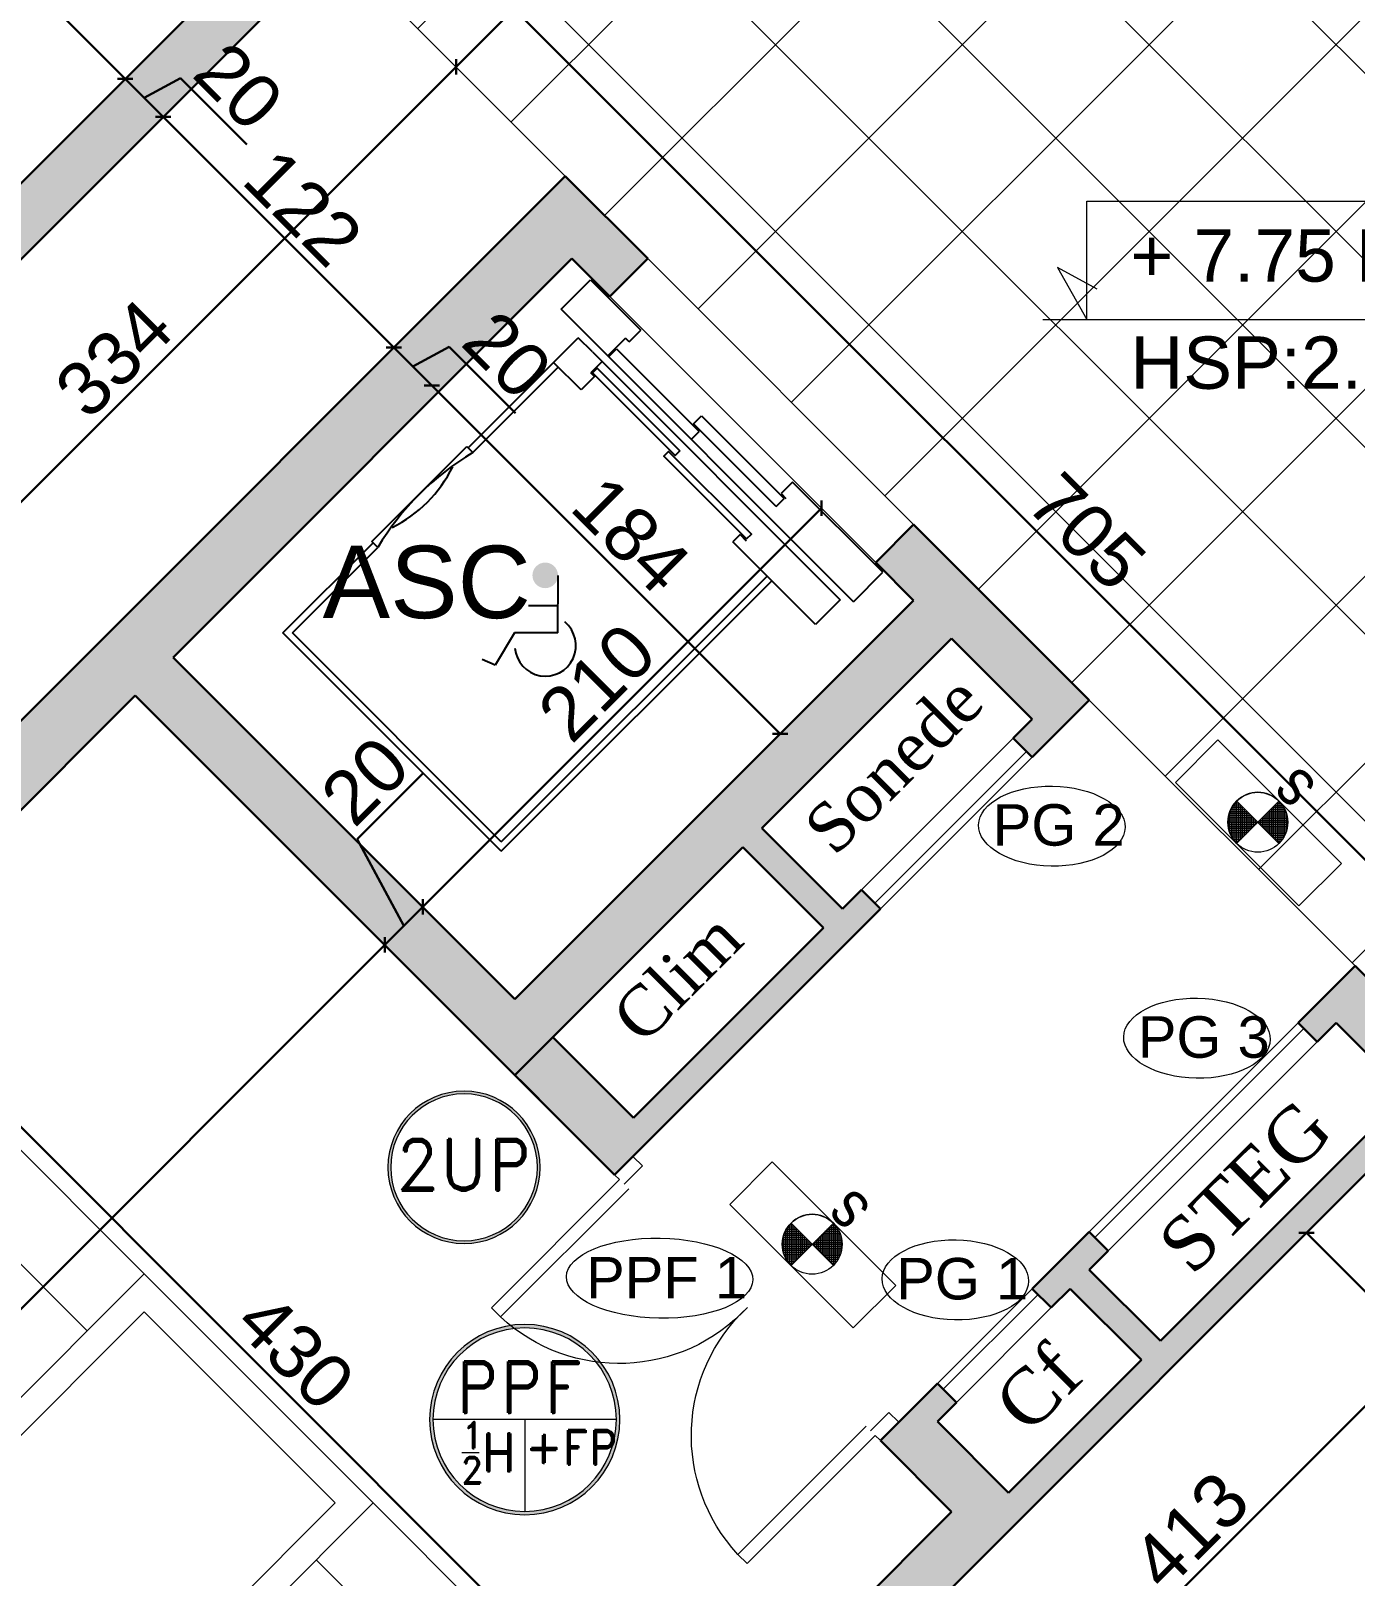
# Model space of a CAD drawing. Header units: millimetres. Extents: x 2804 to 3317, y 6834 to 7064.
# Drawn here: x 2854.18 to 2859.12, y 7003.25 to 7009.01 of the extents above; entities that cross this region are included whole.
import ezdxf

# ---------------------------------------------------------------- set-up
doc = ezdxf.new("R2010")
doc.units = ezdxf.units.MM
doc.header["$PDMODE"] = 1
for name, color, linetype in [('ASCENSEUR', 7, 'Continuous'), ('zin hatch mur', 8, 'Continuous'), ('zin texte', 33, 'Continuous')]:
    doc.layers.add(name, color=color, linetype=linetype)
for name, color, linetype, lineweight in [('cotation', 3, 'Continuous', 30), ('Hachures', 8, 'Continuous', 20), ('menuise', 50, 'Continuous', 18), ('PORT-FEN', 2, 'Continuous', 0), ('SECURITE', 2, 'Continuous', 0), ('structure grt', 150, 'Continuous', 0), ('zin fin', 6, 'Continuous', 9), ('zin menuiserie', 150, 'Continuous', 5), ('Zin mur', 30, 'Continuous', 30)]:
    doc.layers.add(name, color=color, linetype=linetype, lineweight=lineweight)
doc.styles.add('ARIAL', font='arial.ttf')
doc.styles.add('PA3', font='arial.ttf', dxfattribs={"height": 3})
doc.styles.add('PsikTxtStyle', font='arial.ttf')
doc.styles.add('ROMAND', font='ROMAND.shx')
doc.styles.get("Standard").update_dxf_attribs({"font": 'arial.ttf'})
doc.dimstyles.new('cotation 100', dxfattribs={"dimtxt": 0.2, "dimasz": 0.04, "dimexe": 0, "dimexo": 0, "dimgap": 0.03, "dimtad": 1, "dimdec": 0, "dimlfac": 100, "dimdsep": 46, "dimtxsty": 'ARIAL', "dimblk": 'OBLIQUE', "dimcen": 0.09, "dimse1": 1, "dimse2": 1, "dimclrd": 256, "dimclre": 256, "dimclrt": 256, "dimadec": 3, "dimazin": 2, "dimtfac": 1, "dimtdec": 0, "dimtofl": 0, "dimtmove": 1, "dimatfit": 3, "dimfxl": 0, "dimtolj": 1, "dimtzin": 0, "dimlwd": -1, "dimlwe": -1, "dimarcsym": 0})

# ---------------------------------------------------------------- blocks, each defined once
blk = doc.blocks.new('*X298')
at = {"color": 0, "linetype": 'Continuous'}
for p, q in [((2123.93, 1390.31), (2124, 1390.38)), ((2133.9, 1380.42), (2123.94, 1390.38)), ((2123.98, 1389.47), (2124.89, 1390.38)), ((2132.98, 1380.46), (2123.98, 1389.46)), ((2124.08, 1388.69), (2125.77, 1390.38)), ((2124.23, 1387.96), (2126.66, 1390.38)), ((2124.43, 1387.27), (2127.54, 1390.38)), ((2124.67, 1386.63), (2128.43, 1390.38)), ((2133.9, 1381.3), (2124.82, 1390.38)), ((2124.94, 1386.01), (2129.31, 1390.38)), ((2125.25, 1385.44), (2130.19, 1390.38)), ((2125.58, 1384.89), (2131.08, 1390.38)), ((2133.9, 1382.19), (2125.71, 1390.38)), ((2125.95, 1384.37), (2131.96, 1390.38)), ((2126.34, 1383.88), (2132.85, 1390.38)), ((2133.9, 1383.07), (2126.59, 1390.38)), ((2126.77, 1383.42), (2133.73, 1390.39)), ((2127.22, 1382.99), (2133.9, 1389.67)), ((2133.9, 1383.95), (2127.47, 1390.38)), ((2133.9, 1384.84), (2128.36, 1390.38)), ((2133.9, 1385.72), (2129.24, 1390.38)), ((2133.9, 1386.61), (2130.12, 1390.38)), ((2133.9, 1387.49), (2131.01, 1390.38)), ((2133.9, 1388.37), (2131.89, 1390.38)), ((2133.9, 1389.26), (2132.77, 1390.38)), ((2133.9, 1390.14), (2133.66, 1390.39)), ((2131.95, 1380.61), (2124.13, 1388.42)), ((2130.74, 1380.93), (2124.45, 1387.22)), ((2129.19, 1381.6), (2125.12, 1385.66)), ((2127.7, 1382.58), (2133.9, 1388.79)), ((2128.2, 1382.2), (2133.9, 1387.9)), ((2128.74, 1381.86), (2133.9, 1387.02)), ((2129.3, 1381.54), (2133.9, 1386.14)), ((2129.9, 1381.25), (2133.9, 1385.25)), ((2130.53, 1381), (2133.9, 1384.37)), ((2131.2, 1380.79), (2133.9, 1383.48)), ((2131.91, 1380.61), (2133.9, 1382.6)), ((2132.67, 1380.49), (2133.9, 1381.72)), ((2133.49, 1380.42), (2133.9, 1380.83))]:
    blk.add_line(p, q, dxfattribs=at)
blk = doc.blocks.new('sec 1er')
at = {"layer": 'SECURITE', "true_color": 0x939598}
h = blk.add_hatch(color=252, dxfattribs=at)
edge = h.paths.add_edge_path()
edge.add_arc((2624.3669, 6729.2439), 0.2835, -180, 0, ccw=False)
edge.add_arc((2624.3669, 6729.2439), 0.2835, 0, 180, ccw=False)
edge = h.paths.add_edge_path(flags=16)
edge.add_arc((2624.3669, 6729.2439), 0.2733, -180, 0, ccw=False)
edge.add_arc((2624.3669, 6729.2439), 0.2733, 0, 180, ccw=False)
h = blk.add_hatch(color=252, dxfattribs=at)
edge = h.paths.add_edge_path()
edge.add_arc((2624.5928, 6728.3044), 0.3544, -180, 0, ccw=False)
edge.add_arc((2624.5928, 6728.3044), 0.3544, 0, 180, ccw=False)
edge = h.paths.add_edge_path(flags=16)
edge.add_arc((2624.5928, 6728.3044), 0.3416, -180, 0, ccw=False)
edge.add_arc((2624.5928, 6728.3044), 0.3416, 0, 180, ccw=False)
at = {"layer": 'SECURITE', "color": 252, "true_color": 0x939598}
for p, q in [((2627.0168, 6730.6775, 1.3959), (2627.175, 6730.8357, 1.3959)), ((2627.0168, 6730.6775, 1.3959), (2627.175, 6730.8357, 1.3959)), ((2627.175, 6730.8357, 1.3959), (2627.6349, 6730.3758, 1.3959)), ((2627.175, 6730.8357, 1.3959), (2627.6349, 6730.3758, 1.3959)), ((2627.4767, 6730.2176, 1.3959), (2627.0168, 6730.6775, 1.3959)), ((2627.4767, 6730.2176, 1.3959), (2627.0168, 6730.6775, 1.3959)), ((2627.2446, 6730.4502, 1.3959), (2627.4023, 6730.6078, 1.3959)), ((2627.2446, 6730.4502, 1.3959), (2627.4023, 6730.6078, 1.3959)), ((2627.2446, 6730.4502, 1.3959), (2627.4023, 6730.6078, 1.3959)), ((2627.2446, 6730.4502, 1.3959), (2627.4023, 6730.6078, 1.3959)), ((2627.2446, 6730.4502, 1.3959), (2627.4023, 6730.6078, 1.3959)), ((2627.2446, 6730.4502, 1.3959), (2627.4023, 6730.6078, 1.3959)), ((2627.2446, 6730.4502, 1.3959), (2627.4023, 6730.6078, 1.3959)), ((2627.2446, 6730.4502, 1.3959), (2627.4023, 6730.6078, 1.3959)), ((2627.4023, 6730.4502, 1.3959), (2627.2461, 6730.6062, 1.3959)), ((2627.4023, 6730.4502, 1.3959), (2627.2461, 6730.6062, 1.3959)), ((2627.6349, 6730.3758, 1.3959), (2627.4767, 6730.2176, 1.3959)), ((2627.6349, 6730.3758, 1.3959), (2627.4767, 6730.2176, 1.3959)), ((2625.357, 6729.1058, 1.3959), (2625.5152, 6729.264, 1.3959)), ((2625.357, 6729.1058, 1.3959), (2625.5152, 6729.264, 1.3959)), ((2625.5152, 6729.264, 1.3959), (2625.9751, 6728.8041, 1.3959)), ((2625.5152, 6729.264, 1.3959), (2625.9751, 6728.8041, 1.3959)), ((2625.8169, 6728.6459, 1.3959), (2625.357, 6729.1058, 1.3959)), ((2625.8169, 6728.6459, 1.3959), (2625.357, 6729.1058, 1.3959)), ((2625.5848, 6728.8785, 1.3959), (2625.7425, 6729.0362, 1.3959)), ((2625.5848, 6728.8785, 1.3959), (2625.7425, 6729.0362, 1.3959)), ((2625.5848, 6728.8785, 1.3959), (2625.7425, 6729.0362, 1.3959)), ((2625.5848, 6728.8785, 1.3959), (2625.7425, 6729.0362, 1.3959)), ((2625.5848, 6728.8785, 1.3959), (2625.7425, 6729.0362, 1.3959)), ((2625.5848, 6728.8785, 1.3959), (2625.7425, 6729.0362, 1.3959)), ((2625.5848, 6728.8785, 1.3959), (2625.7425, 6729.0362, 1.3959)), ((2625.5848, 6728.8785, 1.3959), (2625.7425, 6729.0362, 1.3959)), ((2625.7425, 6728.8785, 1.3959), (2625.5863, 6729.0345, 1.3959)), ((2625.7425, 6728.8785, 1.3959), (2625.5863, 6729.0345, 1.3959)), ((2625.9751, 6728.8041, 1.3959), (2625.8169, 6728.6459, 1.3959)), ((2625.9751, 6728.8041, 1.3959), (2625.8169, 6728.6459, 1.3959)), ((2624.9344, 6728.3044, 0), (2624.2512, 6728.3044, 0)), ((2624.5928, 6728.3044, 0), (2624.5928, 6727.9628, 0)), ((2624.3585, 6728.182, 0), (2624.4235, 6728.182, 0))]:
    blk.add_line(p, q, dxfattribs=at)
for centre in [(2627.3235, 6730.529, 1.3959), (2627.3235, 6730.529, 1.3959), (2625.6636, 6728.9574, 1.3959), (2625.6636, 6728.9574, 1.3959)]:
    blk.add_circle(centre, 0.1115, dxfattribs=at)
for centre, radius, start, end in [((2627.3235, 6730.529, 1.3959), 0.1115, 45, 135), ((2627.3235, 6730.529, 1.3959), 0.1115, 45, 135), ((2627.3235, 6730.529, 1.3959), 0.1115, 45, 135), ((2627.3235, 6730.529, 1.3959), 0.1115, 45, 135), ((2627.3235, 6730.529, 1.3959), 0.1115, 45, 135), ((2627.3235, 6730.529, 1.3959), 0.1115, 45, 135), ((2627.3235, 6730.529, 1.3959), 0.1115, 135, 225), ((2627.3235, 6730.529, 1.3959), 0.1115, 135, 225), ((2627.3235, 6730.529, 1.3959), 0.1115, 135, 225), ((2627.3235, 6730.529, 1.3959), 0.1115, 135, 225), ((2627.3235, 6730.529, 1.3959), 0.1115, 135, 225), ((2627.3235, 6730.529, 1.3959), 0.1115, 135, 225), ((2624.3669, 6729.2439, 0), 0.2835, 0, 180), ((2624.3669, 6729.2439, 0), 0.2733, 0, 180), ((2624.3669, 6729.2439, 0), 0.2835, 180, 0), ((2624.3669, 6729.2439, 0), 0.2733, 180, 0), ((2625.6636, 6728.9574, 1.3959), 0.1115, 135, 225), ((2625.6636, 6728.9574, 1.3959), 0.1115, 135, 225), ((2625.6636, 6728.9574, 1.3959), 0.1115, 135, 225), ((2625.6636, 6728.9574, 1.3959), 0.1115, 135, 225), ((2625.6636, 6728.9574, 1.3959), 0.1115, 135, 225), ((2625.6636, 6728.9574, 1.3959), 0.1115, 135, 225), ((2625.6636, 6728.9574, 1.3959), 0.1115, 45, 135), ((2625.6636, 6728.9574, 1.3959), 0.1115, 45, 135), ((2625.6636, 6728.9574, 1.3959), 0.1115, 45, 135), ((2625.6636, 6728.9574, 1.3959), 0.1115, 45, 135), ((2625.6636, 6728.9574, 1.3959), 0.1115, 45, 135), ((2625.6636, 6728.9574, 1.3959), 0.1115, 45, 135), ((2624.5928, 6728.3044, 0), 0.3544, 0, 180), ((2624.5928, 6728.3044, 0), 0.3416, 0, 180), ((2624.5928, 6728.3044, 0), 0.3544, 180, 0), ((2624.5928, 6728.3044, 0), 0.3416, 180, 0)]:
    blk.add_arc(centre, radius, start, end, dxfattribs=at)
at = {"layer": 'SECURITE', "color": 252, "true_color": 0x939598, "extrusion": (0, 0, -1)}
for p, xscale, yscale, zscale, rotation in [((-2599.4498, 6724.6289, -1.3959), 0.01118662045994821, 0.01118662045994821, 0.01118662045994821, 134.9614910721125), ((-2599.4498, 6724.6289, -1.3959), 0.01118662045994821, 0.01118662045994821, 0.01118662045994821, 134.9614910721125), ((-2655.201, 6724.6476, -1.3959), -0.01118662049062554, 0.01118662042579673, 0.01118662047361531, 225.0000000000001), ((-2655.201, 6724.6476, -1.3959), -0.01118662049062554, 0.01118662042579673, 0.01118662047361531, 225.0000000000001), ((-2597.79, 6723.0573, -1.3959), 0.01118662045994821, 0.01118662045994821, 0.01118662045994821, 134.9614910721125), ((-2597.79, 6723.0573, -1.3959), 0.01118662045994821, 0.01118662045994821, 0.01118662045994821, 134.9614910721125), ((-2653.5412, 6723.076, -1.3959), -0.01118662049062554, 0.01118662042579673, 0.01118662047361531, 225.0000000000001), ((-2653.5412, 6723.076, -1.3959), -0.01118662049062554, 0.01118662042579673, 0.01118662047361531, 225.0000000000001)]:
    blk.add_blockref('*X298', p, dxfattribs=dict(at, xscale=xscale, yscale=yscale, zscale=zscale, rotation=rotation))
at = {"layer": 'SECURITE', "color": 252, "true_color": 0x939598, "xscale": 0.01118662049062553, "yscale": 0.01118662049062553, "zscale": 0.01118662049062553, "rotation": 134.9999999999999}
for p in [(2655.201, 6724.6476, 1.3959), (2655.201, 6724.6476, 1.3959), (2653.5412, 6723.076, 1.3959), (2653.5412, 6723.076, 1.3959)]:
    blk.add_blockref('*X298', p, dxfattribs=at)
at = {"layer": 'SECURITE', "color": 252, "true_color": 0x939598, "style": 'PA3', "text_generation_flag": 6, "width": 0.85}
for p in [(2627.5474, 6730.6702, 1.3959), (2625.8876, 6729.0986, 1.3959)]:
    blk.add_text('s', height=0.176, rotation=315, dxfattribs=at).set_placement(p)
at = {"layer": 'SECURITE', "color": 252, "true_color": 0x939598, "style": 'ROMAND'}
for s, height, p in [('2UP', 0.19125, (2624.1111, 6729.158, 0)), ('PPF', 0.19125, (2624.3341, 6728.33, 0)), ('1', 0.0982, (2624.358, 6728.1983, 0)), ('+FP', 0.1275, (2624.5958, 6728.1374, 0)), ('H', 0.1403, (2624.4301, 6728.1119, 0)), ('2', 0.0982, (2624.3545, 6728.067, 0))]:
    blk.add_text(s, height=height, dxfattribs=at).set_placement(p)
blk = doc.blocks.new('_Oblique')
at = {"color": 0, "linetype": 'ByBlock', "lineweight": -2}
blk.add_line((-0.5, -0.5), (0.5, 0.5), dxfattribs=at)
blk = doc.blocks.new('*D77')
at = {"layer": 'cotation', "transparency": 16777216}
blk.add_line((2855.7669, 7008.8757), (2853.4064, 7006.5153), dxfattribs=at)
at = {"layer": 'Defpoints', "color": 0, "transparency": 16777216}
for p in [(2856.1986, 7008.444), (2853.4064, 7006.5153), (2853.8382, 7006.0835)]:
    blk.add_point(p, dxfattribs=at)
at = {"layer": 'cotation', "transparency": 16777216, "xscale": 0.04, "yscale": 0.04, "zscale": 0.04}
for p, rotation in [((2855.7669, 7008.8757), 45.00000000029808), ((2853.4064, 7006.5153), 225.000000000298)]:
    blk.add_blockref('_Oblique', p, dxfattribs=dict(at, rotation=rotation))
at = {"layer": 'cotation', "transparency": 16777216, "insert": (2854.4932, 7007.7889), "char_height": 0.2, "attachment_point": 5, "rotation": 45, "style": 'ARIAL'}
blk.add_mtext('\\A1;334', dxfattribs=at)
blk = doc.blocks.new('*D50')
at = {"layer": 'cotation', "transparency": 16777216}
blk.add_line((2860.5158, 7004.5587), (2855.5307, 7009.5438), dxfattribs=at)
at = {"layer": 'Defpoints', "color": 0, "transparency": 16777216}
for p in [(2855.5307, 7009.5438), (2855.3147, 7009.3278), (2860.2998, 7004.3427)]:
    blk.add_point(p, dxfattribs=at)
at = {"layer": 'cotation', "transparency": 16777216, "xscale": 0.04, "yscale": 0.04, "zscale": 0.04}
for p, rotation in [((2855.5307, 7009.5438), 135.0000000005828), ((2860.5158, 7004.5587), 315.0000000005828)]:
    blk.add_blockref('_Oblique', p, dxfattribs=dict(at, rotation=rotation))
at = {"layer": 'cotation', "transparency": 16777216, "insert": (2858.1166, 7007.1447), "char_height": 0.2, "attachment_point": 5, "rotation": 315, "style": 'ARIAL'}
blk.add_mtext('\\A1;705', dxfattribs=at)
blk = doc.blocks.new('*D58')
at = {"layer": 'cotation', "transparency": 16777216}
blk.add_line((2853.5551, 7005.5176), (2856.5957, 7002.477), dxfattribs=at)
at = {"layer": 'Defpoints', "color": 0, "transparency": 16777216}
for p in [(2853.5116, 7005.4741), (2856.5957, 7002.477), (2856.5522, 7002.4336)]:
    blk.add_point(p, dxfattribs=at)
at = {"layer": 'cotation', "transparency": 16777216, "xscale": 0.04, "yscale": 0.04, "zscale": 0.04}
for p, rotation in [((2853.5551, 7005.5176), 134.99999999991), ((2856.5957, 7002.477), 314.99999999991)]:
    blk.add_blockref('_Oblique', p, dxfattribs=dict(at, rotation=rotation))
at = {"layer": 'cotation', "transparency": 16777216, "insert": (2855.1688, 7004.0908), "char_height": 0.2, "attachment_point": 5, "rotation": 315, "style": 'ARIAL'}
blk.add_mtext('\\A1;430', dxfattribs=at)
blk = doc.blocks.new('*D56')
at = {"layer": 'cotation', "transparency": 16777216}
blk.add_line((2852.0744, 7002.1783), (2855.5016, 7005.6055), dxfattribs=at)
at = {"layer": 'Defpoints', "color": 0, "transparency": 16777216}
for p in [(2855.5004, 7005.6067), (2855.5016, 7005.6055), (2852.0731, 7002.1795)]:
    blk.add_point(p, dxfattribs=at)
at = {"layer": 'cotation', "transparency": 16777216, "xscale": 0.04, "yscale": 0.04, "zscale": 0.04}
for p, rotation in [((2855.5016, 7005.6055), 44.99999999995059), ((2852.0744, 7002.1783), 224.9999999999506)]:
    blk.add_blockref('_Oblique', p, dxfattribs=dict(at, rotation=rotation))
at = {"layer": 'cotation', "transparency": 16777216, "insert": (2853.6945, 7003.9853), "char_height": 0.2, "attachment_point": 5, "rotation": 45, "style": 'ARIAL'}
blk.add_mtext('\\A1;485', dxfattribs=at)
blk = doc.blocks.new('*D74')
at = {"layer": 'cotation', "transparency": 16777216}
blk.add_line((2860.989, 7002.4785), (2858.9345, 7004.533), dxfattribs=at)
at = {"layer": 'Defpoints', "color": 0, "transparency": 16777216}
for p in [(2858.9345, 7004.533), (2858.4814, 7004.0799), (2860.5359, 7002.0254)]:
    blk.add_point(p, dxfattribs=at)
at = {"layer": 'cotation', "transparency": 16777216, "xscale": 0.04, "yscale": 0.04, "zscale": 0.04}
for p, rotation in [((2858.9345, 7004.533), 134.9999999998859), ((2860.989, 7002.4785), 314.9999999998859)]:
    blk.add_blockref('_Oblique', p, dxfattribs=dict(at, rotation=rotation))
at = {"layer": 'cotation', "transparency": 16777216, "insert": (2860.0551, 7003.5992), "char_height": 0.2, "attachment_point": 5, "rotation": 315, "style": 'ARIAL'}
blk.add_mtext('\\A1;291', dxfattribs=at)
blk = doc.blocks.new('*D75')
at = {"layer": 'cotation', "transparency": 16777216}
blk.add_line((2859.8123, 7004.5474), (2856.8887, 7001.6238), dxfattribs=at)
at = {"layer": 'Defpoints', "color": 0, "transparency": 16777216}
for p in [(2859.3806, 7004.9791), (2856.457, 7002.0555), (2856.8887, 7001.6238)]:
    blk.add_point(p, dxfattribs=at)
at = {"layer": 'cotation', "transparency": 16777216, "xscale": 0.04, "yscale": 0.04, "zscale": 0.04}
for p, rotation in [((2859.8123, 7004.5474), 44.99999999989305), ((2856.8887, 7001.6238), 224.999999999893)]:
    blk.add_blockref('_Oblique', p, dxfattribs=dict(at, rotation=rotation))
at = {"layer": 'cotation', "transparency": 16777216, "insert": (2858.5019, 7003.4239), "char_height": 0.2, "attachment_point": 5, "rotation": 45, "style": 'ARIAL'}
blk.add_mtext('\\A1;413', dxfattribs=at)
blk = doc.blocks.new('*D76')
at = {"layer": 'cotation', "transparency": 16777216}
blk.add_line((2853.5091, 7009.8561), (2854.5346, 7008.8306), dxfattribs=at)
at = {"layer": 'Defpoints', "color": 0, "transparency": 16777216}
for p in [(2853.1109, 7009.4578), (2854.5346, 7008.8306), (2854.1364, 7008.4324)]:
    blk.add_point(p, dxfattribs=at)
at = {"layer": 'cotation', "transparency": 16777216, "xscale": 0.04, "yscale": 0.04, "zscale": 0.04}
for p, rotation in [((2853.5091, 7009.8561), 134.9999999993648), ((2854.5346, 7008.8306), 314.9999999993647)]:
    blk.add_blockref('_Oblique', p, dxfattribs=dict(at, rotation=rotation))
at = {"layer": 'cotation', "transparency": 16777216, "insert": (2854.1153, 7009.4368), "char_height": 0.2, "attachment_point": 5, "rotation": 315, "style": 'ARIAL'}
blk.add_mtext('\\A1;145', dxfattribs=at)
blk = doc.blocks.new('*D57')
at = {"layer": 'cotation', "transparency": 16777216}
blk.add_line((2855.643, 7005.7469), (2857.1279, 7007.2318), dxfattribs=at)
at = {"layer": 'Defpoints', "color": 0, "transparency": 16777216}
for p in [(2857.1279, 7007.2318), (2857.4714, 7006.8883), (2855.9865, 7005.4034)]:
    blk.add_point(p, dxfattribs=at)
at = {"layer": 'cotation', "transparency": 16777216, "xscale": 0.04, "yscale": 0.04, "zscale": 0.04}
for p, rotation in [((2857.1279, 7007.2318), 44.99999999995084), ((2855.643, 7005.7469), 224.9999999999509)]:
    blk.add_blockref('_Oblique', p, dxfattribs=dict(at, rotation=rotation))
at = {"layer": 'cotation', "transparency": 16777216, "insert": (2856.292, 7006.5828), "char_height": 0.2, "attachment_point": 5, "rotation": 45, "style": 'ARIAL'}
blk.add_mtext('\\A1;210', dxfattribs=at)
blk = doc.blocks.new('*D301')
at = {"layer": 'cotation', "transparency": 16777216}
blk.add_line((2854.6761, 7008.6892), (2855.5352, 7007.83), dxfattribs=at)
at = {"layer": 'Defpoints', "color": 0, "transparency": 16777216}
for p in [(2854.4687, 7008.4818), (2855.5352, 7007.83), (2854.9936, 7007.2885)]:
    blk.add_point(p, dxfattribs=at)
at = {"layer": 'cotation', "transparency": 16777216, "xscale": 0.04, "yscale": 0.04, "zscale": 0.04}
for p, rotation in [((2854.6761, 7008.6892), 134.9999999994006), ((2855.5352, 7007.83), 314.9999999994006)]:
    blk.add_blockref('_Oblique', p, dxfattribs=dict(at, rotation=rotation))
at = {"layer": 'cotation', "transparency": 16777216, "insert": (2855.1978, 7008.3518), "char_height": 0.2, "attachment_point": 5, "rotation": 315, "style": 'ARIAL'}
blk.add_mtext('\\A1;122', dxfattribs=at)
blk = doc.blocks.new('P140')
for p, q in [((-1375.9, 96.6), (-1375.9, 772.4)), ((-1375.9, 772.4), (-1327.6, 772.4)), ((-1327.6, 96.6), (-1327.6, 772.4)), ((-75.9, 96.6), (-75.9, 772.4)), ((-75.9, 772.4), (-27.6, 772.4)), ((-27.6, 96.6), (-27.6, 772.4)), ((-1375.9, 96.6), (-1401.7, 96.6)), ((-1401.7, 96.6), (-1401.7, 0)), ((-1351.7, 0), (-1351.7, 96.6)), ((-1351.7, 96.6), (-1351.7, 0)), ((-51.7, 96.6), (-51.7, 0)), ((-27.6, 96.6), (-1.7, 96.6)), ((-1.7, 96.6), (-1.7, 0)), ((-1351.7, 0), (-1401.7, 0)), ((-1400, 0), (-1351.7, 0)), ((-51.7, 0), (-1.7, 0))]:
    blk.add_line(p, q)
for centre, start, end in [((-1352.6, 121.6), 357.80032, 87.80032), ((-50.9, 121.6), 92.19968, 182.19968)]:
    blk.add_arc(centre, 651.3, start, end)
blk = doc.blocks.new('*D727')
at = {"layer": 'cotation', "transparency": 16777216}
for p, q in [((2854.6761, 7008.6892), (2854.5346, 7008.8306)), ((2854.6053, 7008.7599), (2854.7406, 7008.8327)), ((2854.7406, 7008.8327), (2854.9875, 7008.5858))]:
    blk.add_line(p, q, dxfattribs=at)
at = {"layer": 'Defpoints', "color": 0, "transparency": 16777216}
for p in [(2854.5346, 7008.8306), (2854.3644, 7008.6603), (2854.4687, 7008.4818)]:
    blk.add_point(p, dxfattribs=at)
at = {"layer": 'cotation', "transparency": 16777216, "xscale": 0.04, "yscale": 0.04, "zscale": 0.04}
for p, rotation in [((2854.5346, 7008.8306), 134.9999999994006), ((2854.6761, 7008.6892), 314.9999999994006)]:
    blk.add_blockref('_Oblique', p, dxfattribs=dict(at, rotation=rotation))
at = {"layer": 'cotation', "transparency": 16777216, "insert": (2854.9575, 7008.8027), "char_height": 0.2, "attachment_point": 5, "rotation": 315, "style": 'ARIAL'}
blk.add_mtext('\\A1;20', dxfattribs=at)
blk = doc.blocks.new('*D764')
at = {"layer": 'cotation', "transparency": 16777216}
for p, q in [((2855.3984, 7005.9992), (2855.6453, 7006.2461)), ((2855.5723, 7005.6762), (2855.3984, 7005.9992)), ((2855.5016, 7005.6055), (2855.643, 7005.7469))]:
    blk.add_line(p, q, dxfattribs=at)
at = {"layer": 'Defpoints', "color": 0, "transparency": 16777216}
for p in [(2855.643, 7005.7469), (2855.5004, 7005.6067), (2855.9865, 7005.4034)]:
    blk.add_point(p, dxfattribs=at)
at = {"layer": 'cotation', "transparency": 16777216, "xscale": 0.04, "yscale": 0.04, "zscale": 0.04}
for p, rotation in [((2855.643, 7005.7469), 44.99999999995059), ((2855.5016, 7005.6055), 224.9999999999506)]:
    blk.add_blockref('_Oblique', p, dxfattribs=dict(at, rotation=rotation))
at = {"layer": 'cotation', "transparency": 16777216, "insert": (2855.4284, 7006.216), "char_height": 0.2, "attachment_point": 5, "rotation": 45, "style": 'ARIAL'}
blk.add_mtext('\\A1;20', dxfattribs=at)
blk = doc.blocks.new('*D765')
at = {"layer": 'cotation', "transparency": 16777216}
blk.add_line((2855.7669, 7008.8757), (2856.7038, 7009.8126), dxfattribs=at)
at = {"layer": 'Defpoints', "color": 0, "transparency": 16777216}
for p in [(2856.2516, 7010.2648), (2856.7038, 7009.8126), (2856.1986, 7008.444)]:
    blk.add_point(p, dxfattribs=at)
at = {"layer": 'cotation', "transparency": 16777216, "xscale": 0.04, "yscale": 0.04, "zscale": 0.04}
for p, rotation in [((2856.7038, 7009.8126), 45.00000000029803), ((2855.7669, 7008.8757), 225.000000000298)]:
    blk.add_blockref('_Oblique', p, dxfattribs=dict(at, rotation=rotation))
at = {"layer": 'cotation', "transparency": 16777216, "insert": (2856.1419, 7009.4376), "char_height": 0.2, "attachment_point": 5, "rotation": 45, "style": 'ARIAL'}
blk.add_mtext('\\A1;132', dxfattribs=at)
blk = doc.blocks.new('*D888')
at = {"layer": 'cotation', "transparency": 16777216}
for p, q in [((2855.5352, 7007.83), (2855.6766, 7007.6886)), ((2855.6059, 7007.7593), (2855.7411, 7007.8322)), ((2855.7411, 7007.8322), (2855.9881, 7007.5852))]:
    blk.add_line(p, q, dxfattribs=at)
at = {"layer": 'Defpoints', "color": 0, "transparency": 16777216}
for p in [(2855.6766, 7007.6886), (2855.5632, 7007.5752), (2854.9936, 7007.2885)]:
    blk.add_point(p, dxfattribs=at)
at = {"layer": 'cotation', "transparency": 16777216, "xscale": 0.04, "yscale": 0.04, "zscale": 0.04}
for p, rotation in [((2855.5352, 7007.83), 134.9999999994006), ((2855.6766, 7007.6886), 314.9999999994006)]:
    blk.add_blockref('_Oblique', p, dxfattribs=dict(at, rotation=rotation))
at = {"layer": 'cotation', "transparency": 16777216, "insert": (2855.958, 7007.8021), "char_height": 0.2, "attachment_point": 5, "rotation": 315, "style": 'ARIAL'}
blk.add_mtext('\\A1;20', dxfattribs=at)
blk = doc.blocks.new('*D889')
at = {"layer": 'cotation', "transparency": 16777216}
blk.add_line((2855.6766, 7007.6886), (2856.9742, 7006.3911), dxfattribs=at)
at = {"layer": 'Defpoints', "color": 0, "transparency": 16777216}
for p in [(2855.5632, 7007.5752), (2856.9742, 7006.3911), (2856.7997, 7006.2166)]:
    blk.add_point(p, dxfattribs=at)
at = {"layer": 'cotation', "transparency": 16777216, "xscale": 0.04, "yscale": 0.04, "zscale": 0.04}
for p, rotation in [((2855.6766, 7007.6886), 134.9999999994006), ((2856.9742, 7006.3911), 314.9999999994006)]:
    blk.add_blockref('_Oblique', p, dxfattribs=dict(at, rotation=rotation))
at = {"layer": 'cotation', "transparency": 16777216, "insert": (2856.4188, 7007.1333), "char_height": 0.2, "attachment_point": 5, "rotation": 315, "style": 'ARIAL'}
blk.add_mtext('\\A1;184', dxfattribs=at)
blk = doc.blocks.new('PG1')
at = {"layer": 'menuise'}
blk.add_ellipse((2858.1801, 6856.9012), major_axis=(-0.2729, 0.0047), ratio=0.546469, start_param=-1.570796, end_param=4.712389, dxfattribs=at)
at = {"layer": 'menuise', "insert": (2857.9598, 6856.9829), "char_height": 0.1544, "width": 2.341262, "attachment_point": 1, "style": 'PsikTxtStyle'}
blk.add_mtext('PG 1', dxfattribs=at)
blk = doc.blocks.new('PG3')
at = {"layer": 'menuise'}
blk.add_ellipse((2858.5266, 6857.2161), major_axis=(-0.2729, 0.0047), ratio=0.546469, start_param=-1.570796, end_param=4.712389, dxfattribs=at)
at = {"layer": 'menuise', "insert": (2858.3063, 6857.2978), "char_height": 0.1544, "width": 2.341262, "attachment_point": 1, "style": 'PsikTxtStyle'}
blk.add_mtext('PG 3', dxfattribs=at)
blk = doc.blocks.new('PG2')
at = {"layer": 'menuise'}
blk.add_ellipse((2857.9861, 6858.0059), major_axis=(-0.2729, 0.0047), ratio=0.546469, start_param=-1.570796, end_param=4.712389, dxfattribs=at)
at = {"layer": 'menuise', "insert": (2857.7658, 6858.0877), "char_height": 0.1544, "width": 2.341262, "attachment_point": 1, "style": 'PsikTxtStyle'}
blk.add_mtext('PG 2', dxfattribs=at)
blk = doc.blocks.new('AAAQ')
at = {"layer": 'menuise'}
blk.add_ellipse((2856.5252, 7004.3641), major_axis=(-0.3471, 0.006), ratio=0.429694, start_param=-1.570796, end_param=4.712389, dxfattribs=at)
at = {"layer": 'menuise', "insert": (2856.2514, 7004.443), "char_height": 0.1544, "width": 2.341262, "attachment_point": 1, "style": 'PsikTxtStyle'}
blk.add_mtext('PPF 1', dxfattribs=at)

msp = doc.modelspace()

# ---------------------------------------------------------------- hatches: boundary and pattern name
at = {"layer": 'ASCENSEUR'}
msp.add_hatch(color=1, dxfattribs=at).paths.add_polyline_path([(2856.0514, 7006.9817, -1), (2856.1467, 7006.9814, -1)])
at = {"layer": 'Hachures'}
h = msp.add_hatch(dxfattribs=at)
h.set_pattern_fill('ANSI37', color=256, scale=0.155)
h.set_pattern_definition([(45, (0, 38.8199), (-0.347984925, 0.347984925), []), (135, (0, 38.8199), (-0.347984925, -0.347984925), [])])
h.paths.add_polyline_path([(2861.2367, 7005.2797), (2860.2998, 7004.3427), (2855.3147, 7009.3278), (2856.2516, 7010.2648), (2857.0836, 7009.4328), (2860.5109, 7009.4328), (2860.5109, 7006.0055)])
at = {"layer": 'zin hatch mur'}
h = msp.add_hatch(color=256, dxfattribs=at)
h.dxf.hatch_style = 1
h.paths.add_polyline_path([(2851.8746, 7006.6328), (2851.5582, 7006.6328), (2851.5582, 7006.2828), (2851.7296, 7006.2828), (2851.8605, 7006.152), (2852.3369, 7006.6328)])
h.paths.add_polyline_path([(2849.4632, 7006.6328), (2849.0632, 7006.6328), (2849.0632, 7006.2828), (2849.4632, 7006.2828)])
h.paths.add_polyline_path([(2851.9997, 7006.0128), (2852.7068, 7006.7199), (2852.7775, 7006.6492), (2853.025, 7006.8967), (2852.9543, 7006.9674), (2855.4031, 7009.4162), (2855.2617, 7009.5577), (2851.8583, 7006.1542)])
h = msp.add_hatch(color=256, dxfattribs=at)
h.dxf.hatch_style = 1
h.paths.add_polyline_path([(2857.7542, 7006.8883), (2857.6128, 7006.7469), (2857.9133, 7006.4464), (2857.8426, 7006.3757), (2857.9133, 7006.305), (2858.1255, 7006.5171)])
h.paths.add_polyline_path([(2857.3477, 7005.7393), (2857.2769, 7005.81), (2857.2062, 7005.7393), (2856.9057, 7006.0398), (2856.835, 7005.9691), (2857.1355, 7005.6686), (2856.4991, 7005.0322), (2856.5698, 7004.9615)], flags=17)
h.paths.add_polyline_path([(2867.4059, 7003.4328), (2867.4054, 7003.6328), (2863.1664, 7003.6328), (2860.7109, 7006.0884), (2860.7109, 7006.6828), (2860.5109, 7006.6828), (2860.5109, 7006.0055), (2861.2367, 7005.2797), (2861.1105, 7005.1534), (2861.2519, 7005.012), (2861.3782, 7005.1382), (2863.0836, 7003.4328)])
h.paths.add_polyline_path([(2856.3577, 7004.7493), (2856.5698, 7004.9615), (2856.4991, 7005.0322), (2856.4284, 7004.9615), (2856.1279, 7005.262), (2855.9865, 7005.1206)], flags=17)
h.paths.add_polyline_path([(2857.5598, 7003.9715), (2857.3477, 7003.7594), (2857.6128, 7003.4942), (2854.924, 7000.8054), (2853.4472, 7000.8054), (2851.8834, 7002.3692), (2851.8834, 7003.8459), (2854.5723, 7006.5348), (2854.4061, 7006.7009), (2853.8134, 7006.1083), (2853.6614, 7006.2603), (2853.4139, 7006.0128), (2853.4846, 7005.9421), (2851.5334, 7003.9909), (2851.5334, 7002.1747), (2853.2528, 7000.4554), (2855.069, 7000.4554), (2856.313, 7001.6995), (2856.4063, 7001.6062), (2856.6563, 7001.8562), (2856.457, 7002.0555), (2859.3806, 7004.9791), (2860.2998, 7004.0599), (2860.5448, 7004.3049), (2860.4034, 7004.4463), (2860.2998, 7004.3427), (2859.1154, 7005.5272), (2858.9033, 7005.315), (2858.974, 7005.2443), (2859.0447, 7005.315), (2859.3099, 7005.0499), (2858.3906, 7004.1306), (2858.1255, 7004.3958), (2858.1962, 7004.4665), (2858.1255, 7004.5372), (2857.9133, 7004.3251), (2857.9841, 7004.2544), (2858.0548, 7004.3251), (2858.3199, 7004.0599), (2857.825, 7003.5649), (2857.5598, 7003.8301), (2857.6305, 7003.9008)])
at = {"layer": 'Zin mur'}
h = msp.add_hatch(color=8, dxfattribs=at)
h.dxf.hatch_style = 1
h.paths.add_polyline_path([(2855.9865, 7005.1206), (2857.7542, 7006.8883), (2857.4714, 7007.1712), (2857.33, 7007.0298), (2857.4714, 7006.8883), (2855.9865, 7005.4034), (2854.7137, 7006.6762), (2856.1986, 7008.1611), (2856.34, 7008.0197), (2856.4815, 7008.1611), (2856.1739, 7008.4687), (2854.4061, 7006.7009)])
h = msp.add_hatch(color=8, dxfattribs=at)
h.dxf.hatch_style = 1
h.paths.add_polyline_path([(2855.9865, 7005.1206), (2857.7542, 7006.8883), (2857.4714, 7007.1712), (2857.33, 7007.0298), (2857.4714, 7006.8883), (2855.9865, 7005.4034), (2854.7137, 7006.6762), (2856.1986, 7008.1611), (2856.34, 7008.0197), (2856.4815, 7008.1611), (2856.1986, 7008.444), (2854.4308, 7006.6762)])

# ---------------------------------------------------------------- linework, layer by layer
at = {"layer": 'ASCENSEUR', "color": 6, "ltscale": 70}
for p, q in [((2856.1582, 7007.9727), (2856.2678, 7008.0823)), ((2856.2678, 7008.0823), (2856.4551, 7007.8949)), ((2857.2469, 7006.8835), (2856.1582, 7007.9727)), ((2856.412, 7007.8517), (2856.4551, 7007.8949)), ((2856.1299, 7007.7747), (2856.2218, 7007.8666)), ((2856.2748, 7007.8136), (2856.2218, 7007.8666)), ((2856.3321, 7007.7987), (2856.3986, 7007.8652)), ((2856.412, 7007.8517), (2856.3986, 7007.8652)), ((2855.8116, 7007.4566), (2856.1299, 7007.7747)), ((2856.2324, 7007.6722), (2856.1299, 7007.7747)), ((2856.3109, 7007.7775), (2856.2691, 7007.7358)), ((2856.2748, 7007.8136), (2857.1981, 7006.8899)), ((2856.2826, 7007.7224), (2856.2324, 7007.6722)), ((2856.2826, 7007.7224), (2856.2691, 7007.7358)), ((2857.0207, 7007.3291), (2856.9776, 7007.2859)), ((2857.3565, 7006.9931), (2857.0207, 7007.3291)), ((2856.9776, 7007.2859), (2856.9952, 7007.2683)), ((2855.122, 7006.7673), (2855.458, 7007.1031)), ((2857.1062, 7006.798), (2856.7979, 7007.1064)), ((2855.935, 7005.954), (2856.9429, 7006.9614)), ((2857.2469, 7006.8835), (2857.3565, 7006.9931)), ((2857.1981, 7006.8899), (2857.1062, 7006.798)), ((2855.935, 7005.954), (2855.122, 7006.7673))]:
    msp.add_line(p, q, dxfattribs=at)
at = {"layer": 'ASCENSEUR', "color": 2, "linetype": 'Continuous', "ltscale": 70}
for p, q in [((2856.3349, 7007.7959), (2856.3646, 7007.8256)), ((2856.3646, 7007.8256), (2856.6729, 7007.5172)), ((2856.6509, 7007.5462), (2856.6806, 7007.5759)), ((2856.9592, 7007.2379), (2856.6509, 7007.5462)), ((2856.6806, 7007.5759), (2856.9889, 7007.2676)), ((2856.6432, 7007.4875), (2856.6729, 7007.5172)), ((2856.9592, 7007.2379), (2856.9889, 7007.2676))]:
    msp.add_line(p, q, dxfattribs=at)
at = {"layer": 'ASCENSEUR'}
for p, q in [((2855.8293, 7007.4389), (2856.1475, 7007.757)), ((2855.453, 7007.1081), (2855.8066, 7007.4615)), ((2855.453, 7007.1081), (2855.8066, 7007.4615)), ((2855.8066, 7007.4615), (2855.8066, 7007.4615)), ((2855.8066, 7007.4615), (2855.8066, 7007.4615)), ((2855.8066, 7007.4615), (2855.8293, 7007.4389)), ((2855.8066, 7007.4615), (2855.8066, 7007.4615)), ((2855.8066, 7007.4615), (2855.8066, 7007.4615)), ((2855.1574, 7006.7673), (2855.4756, 7007.0854)), ((2855.4756, 7007.0854), (2855.453, 7007.1081)), ((2855.935, 7005.9893), (2856.9252, 7006.9791)), ((2855.935, 7005.9893), (2855.1574, 7006.7673))]:
    msp.add_line(p, q, dxfattribs=at)
at = {"layer": 'ASCENSEUR', "color": 6, "linetype": 'Continuous', "ltscale": 70}
for q in [(2856.7979, 7007.1064), (2856.8478, 7007.1103)]:
    msp.add_line((2856.8248, 7007.1332), q, dxfattribs=at)
at = {"layer": 'ASCENSEUR', "color": 1}
for p, q in [((2856.146, 7006.7674), (2856.1467, 7006.9814)), ((2856.1463, 7006.8681), (2856.0362, 7006.8685)), ((2855.9841, 7006.7674), (2855.9125, 7006.6472)), ((2856.146, 7006.7674), (2855.9841, 7006.7674)), ((2855.9125, 7006.6472), (2855.8643, 7006.6686))]:
    msp.add_line(p, q, dxfattribs=at)
at = {"layer": 'ASCENSEUR', "color": 2, "linetype": 'Continuous'}
msp.add_lwpolyline([(2856.6007, 7007.4451), (2856.583, 7007.4274), (2856.2748, 7007.7358), (2856.2925, 7007.7535)], close=True, dxfattribs=at)
at = {"layer": 'ASCENSEUR', "color": 2, "linetype": 'Continuous', "ltscale": 70}
msp.add_lwpolyline([(2856.8492, 7007.1173), (2856.8669, 7007.135), (2856.5586, 7007.4434), (2856.541, 7007.4257)], close=True, dxfattribs=at)
at = {"layer": 'ASCENSEUR'}
for centre, radius, start, end in [((2856.3496, 7006.5647), 1.0173, 120.76271, 149.2139), ((2855.3072, 7007.6079), 0.4996, 296.39716, 333.6431)]:
    msp.add_arc(centre, radius, start, end, dxfattribs=at)
at = {"layer": 'ASCENSEUR', "color": 1}
msp.add_arc((2856.0995, 7006.7201), 0.1139, 184.73005, 50.53524, dxfattribs=at)
at = {"layer": 'Hachures'}
for p, q in [((2856.1739, 7008.4687), (2855.3147, 7009.3278)), ((2858.1255, 7006.5171), (2859.1154, 7005.5272))]:
    msp.add_line(p, q, dxfattribs=at)
at = {"layer": 'PORT-FEN'}
msp.add_lwpolyline([(2858.1555, 7008.0475), (2858.0076, 7008.1286), (2858.1164, 7007.934), (2858.1164, 7008.3749), (2859.83, 7008.3749), (2859.83, 7007.934)], dxfattribs=at)
at = {"layer": 'PORT-FEN', "const_width": 0.00566}
msp.add_lwpolyline([(2859.968, 7007.934), (2857.9516, 7007.934)], dxfattribs=at)
at = {"layer": 'zin fin'}
for p, q in [((2856.4815, 7008.1611), (2857.4714, 7007.1712)), ((2856.34, 7008.0197), (2857.33, 7007.0298)), ((2853.5116, 7005.4741), (2854.6054, 7004.3804)), ((2853.2995, 7005.262), (2854.3932, 7004.1682)), ((2854.6054, 7004.3804), (2853.4997, 7003.2747)), ((2854.6054, 7004.3804), (2855.4584, 7003.5273)), ((2854.6054, 7004.2389), (2853.5334, 7003.167)), ((2854.6054, 7004.2389), (2855.317, 7003.5273)), ((2855.4584, 7003.5273), (2853.0918, 7001.1608)), ((2855.317, 7003.5273), (2854.1856, 7002.396)), ((2855.4584, 7003.5273), (2856.5522, 7002.4336)), ((2855.2463, 7003.3152), (2856.34, 7002.2214))]:
    msp.add_line(p, q, dxfattribs=at)
at = {"layer": 'zin menuiserie'}
for p, q in [((2857.8426, 7006.3757), (2857.2769, 7005.81)), ((2857.8921, 7006.3262), (2857.3264, 7005.7605)), ((2857.9133, 7006.305), (2857.3477, 7005.7393)), ((2858.9033, 7005.315), (2858.1255, 7004.5372)), ((2858.9245, 7005.2938), (2858.1467, 7004.516)), ((2858.974, 7005.2443), (2858.1962, 7004.4665)), ((2857.9133, 7004.3251), (2857.5598, 7003.9715)), ((2857.581, 7003.9503), (2857.9346, 7004.3039)), ((2857.6305, 7003.9008), (2857.9841, 7004.2544))]:
    msp.add_line(p, q, dxfattribs=at)
at = {"layer": 'Zin mur'}
for p, q in [((2852.3369, 7006.6328), (2855.2617, 7009.5577)), ((2852.9543, 7006.9674), (2855.4031, 7009.4162)), ((2857.2062, 7005.7393), (2856.9057, 7006.0398)), ((2857.1355, 7005.6686), (2856.835, 7005.9691)), ((2857.3477, 7005.7393), (2857.2769, 7005.81)), ((2858.9033, 7005.315), (2858.974, 7005.2443)), ((2859.0447, 7005.315), (2859.3099, 7005.0499)), ((2856.1279, 7005.262), (2856.4284, 7004.9615)), ((2856.0042, 7005.1029), (2856.0749, 7005.0322)), ((2858.3906, 7004.1306), (2859.3099, 7005.0499)), ((2856.457, 7002.0555), (2859.3806, 7004.9791)), ((2858.1255, 7004.5372), (2858.1962, 7004.4665)), ((2858.1255, 7004.3958), (2858.3906, 7004.1306)), ((2857.9133, 7004.3251), (2857.9841, 7004.2544)), ((2858.0548, 7004.3251), (2858.3199, 7004.0599)), ((2857.825, 7003.5649), (2858.3199, 7004.0599)), ((2857.5598, 7003.9715), (2857.6305, 7003.9008)), ((2857.5598, 7003.8301), (2857.825, 7003.5649)), ((2857.3477, 7003.7594), (2857.6128, 7003.4942)), ((2854.924, 7000.8054), (2857.6128, 7003.4942))]:
    msp.add_line(p, q, dxfattribs=at)
at = {"layer": 'Zin mur', "ltscale": 0.02}
for p, q in [((2853.8134, 7006.1083), (2856.1739, 7008.4687)), ((2856.4815, 7008.1611), (2856.1739, 7008.4687)), ((2854.7137, 7006.6762), (2856.1986, 7008.1611)), ((2856.1986, 7008.1611), (2856.34, 7008.0197)), ((2856.34, 7008.0197), (2856.4815, 7008.1611)), ((2857.33, 7007.0298), (2857.4714, 7007.1712)), ((2858.1255, 7006.5171), (2857.4714, 7007.1712)), ((2857.33, 7007.0298), (2857.4714, 7006.8883)), ((2855.9865, 7005.4034), (2857.4714, 7006.8883)), ((2856.9057, 7006.0398), (2857.6128, 7006.7469)), ((2857.6128, 7006.7469), (2857.9133, 7006.4464)), ((2854.7137, 7006.6762), (2855.9865, 7005.4034)), ((2851.8834, 7003.8459), (2854.5723, 7006.5348)), ((2851.8834, 7003.8459), (2854.5723, 7006.5348)), ((2854.5723, 7006.5348), (2856.3577, 7004.7493)), ((2857.9133, 7006.305), (2858.1255, 7006.5171)), ((2857.8426, 7006.3757), (2857.9133, 7006.4464)), ((2857.8426, 7006.3757), (2857.9133, 7006.305)), ((2855.9865, 7005.1206), (2856.835, 7005.9691)), ((2856.1279, 7005.262), (2856.835, 7005.9691)), ((2857.2062, 7005.7393), (2857.2769, 7005.81)), ((2856.3577, 7004.7493), (2857.3477, 7005.7393)), ((2856.4284, 7004.9615), (2857.1355, 7005.6686)), ((2858.9033, 7005.315), (2859.1154, 7005.5272)), ((2860.2998, 7004.3427), (2859.1154, 7005.5272)), ((2858.974, 7005.2443), (2859.0447, 7005.315)), ((2857.9133, 7004.3251), (2858.1255, 7004.5372)), ((2858.1255, 7004.3958), (2858.1962, 7004.4665)), ((2857.9841, 7004.2544), (2858.0548, 7004.3251)), ((2857.3477, 7003.7594), (2857.5598, 7003.9715)), ((2857.5598, 7003.8301), (2857.6305, 7003.9008))]:
    msp.add_line(p, q, dxfattribs=at)

# ---------------------------------------------------------------- block references
at = {"layer": 'cotation'}
for name, p in [('PG2', (0, 148.0417)), ('PG3', (0, 148.0417)), ('AAAQ', (0, 0)), ('PG1', (-0.5534, 147.4566))]:
    msp.add_blockref(name, p, dxfattribs=at)
at = {"layer": 'SECURITE', "color": 214, "true_color": 0xa81592}
msp.add_blockref('sec 1er', (231.4298, 275.5331), dxfattribs=at)
at = {"layer": 'zin menuiserie', "xscale": -0.0009987699877037285, "yscale": 0.0009987699877037287, "zscale": 0.0009987699877037285, "rotation": 135.00000000029}
msp.add_blockref('P140', (2857.4158, 7003.8276), dxfattribs=at)

# ---------------------------------------------------------------- texts
at = {"layer": 'SECURITE', "attachment_point": 2, "rotation": 45}
for s, insert, char_height, width in [('{\\fTimes New Roman|b0|i0|c0|p18;Sonede}', (2857.3328, 7006.3416, 0), 0.18, 0.9), ('{\\fTimes New Roman|b0|i0|c0|p18;Clim}', (2856.527, 7005.5481, 0), 0.18, 0.9), ('{\\fTimes New Roman|b0|i0|c0|p18;STEG}', (2858.6348, 7004.7777, 0), 0.2, 1.5), ('{\\fTimes New Roman|b0|i0|c0|p18;Cf}', (2857.8642, 7004.0256, 0), 0.2, 0.5)]:
    msp.add_mtext(s, dxfattribs=dict(at, insert=insert, char_height=char_height, width=width))
at = {"layer": 'structure grt', "ltscale": 0.5, "char_height": 0.195, "width": 13.746322, "attachment_point": 1}
for s, insert in [('{\\C1;+ 7.75 NGT}', (2858.2788, 7008.2703)), ('{\\C1;HSP:2.80m}', (2858.2788, 7007.8713))]:
    msp.add_mtext(s, dxfattribs=dict(at, insert=insert))
at = {"layer": 'zin texte', "insert": (2855.2698, 7007.0922), "char_height": 0.27, "attachment_point": 1}
msp.add_mtext_dynamic_manual_height_columns('ASC', width=34.103171, gutter_width=12.5, heights=[0], dxfattribs=at)

# ---------------------------------------------------------------- dimensions: what is measured, and where the dimension line sits
at = {"layer": 'cotation'}
for base, p1, p2, angle, picture, middle in [((2856.7038, 7009.8126), (2856.1986, 7008.444), (2856.2516, 7010.2648), 45, '*D765', (2856.1419, 7009.4376)), ((2854.5346, 7008.8306), (2854.4687, 7008.4818), (2854.3644, 7008.6603), 135, '*D727', (2854.8552, 7008.9049)), ((2855.53519, 7007.83005), (2854.46866, 7008.48178), (2854.99364, 7007.28849), 135, '*D301', (2855.19784, 7008.35183)), ((2855.6766, 7007.6886), (2854.9936, 7007.2885), (2855.5632, 7007.5752), 135, '*D888', (2855.8558, 7007.9044)), ((2856.9742, 7006.3911), (2855.5632, 7007.5752), (2856.7997, 7006.2166), 135, '*D889', (2856.4188, 7007.1333)), ((2857.1279, 7007.2318), (2855.9865, 7005.4034), (2857.4714, 7006.8883), 225, '*D57', (2856.292, 7006.5828)), ((2855.643, 7005.7469), (2855.5004, 7005.6067), (2855.9865, 7005.4034), 225, '*D764', (2855.3262, 7006.1138))]:
    dim = msp.add_linear_dim(base=base, p1=p1, p2=p2, angle=angle, dimstyle='cotation 100', dxfattribs=at)
    dim.commit()
    dim.dimension.update_dxf_attribs({"geometry": picture, "text_midpoint": middle})
for p1, p2, distance, picture, middle in [((2853.1109, 7009.4578), (2854.1364, 7008.4324), 0.5632, '*D76', (2854.1153, 7009.4368)), ((2860.2998, 7004.3427), (2855.3147, 7009.3278), -0.3054, '*D50', (2858.1166, 7007.1447)), ((2856.1986, 7008.444), (2853.8382, 7006.0835), -0.6106, '*D77', (2854.4932, 7007.7889)), ((2852.0731, 7002.1795), (2855.5004, 7005.6067), -0.0017, '*D56', (2853.6945, 7003.9853)), ((2853.5116, 7005.4741), (2856.5522, 7002.4336), 0.0615, '*D58', (2855.1688, 7004.0908)), ((2860.5359, 7002.0254), (2858.4814, 7004.0799), -0.6407, '*D74', (2860.0551, 7003.5992))]:
    dim = msp.add_aligned_dim(p1=p1, p2=p2, distance=distance, dimstyle='cotation 100', dxfattribs=at)
    dim.commit()
    dim.dimension.update_dxf_attribs({"geometry": picture, "text_midpoint": middle})
dim = msp.add_linear_dim(base=(2856.8887, 7001.6238), p1=(2859.3806, 7004.9791), p2=(2856.457, 7002.0555), angle=225, dimstyle='cotation 100', dxfattribs=at)
dim.commit()
dim.dimension.update_dxf_attribs({"geometry": '*D75', "text_midpoint": (2858.5954, 7003.3305), "dimtype": 129})

doc.saveas('drawing.dxf')
